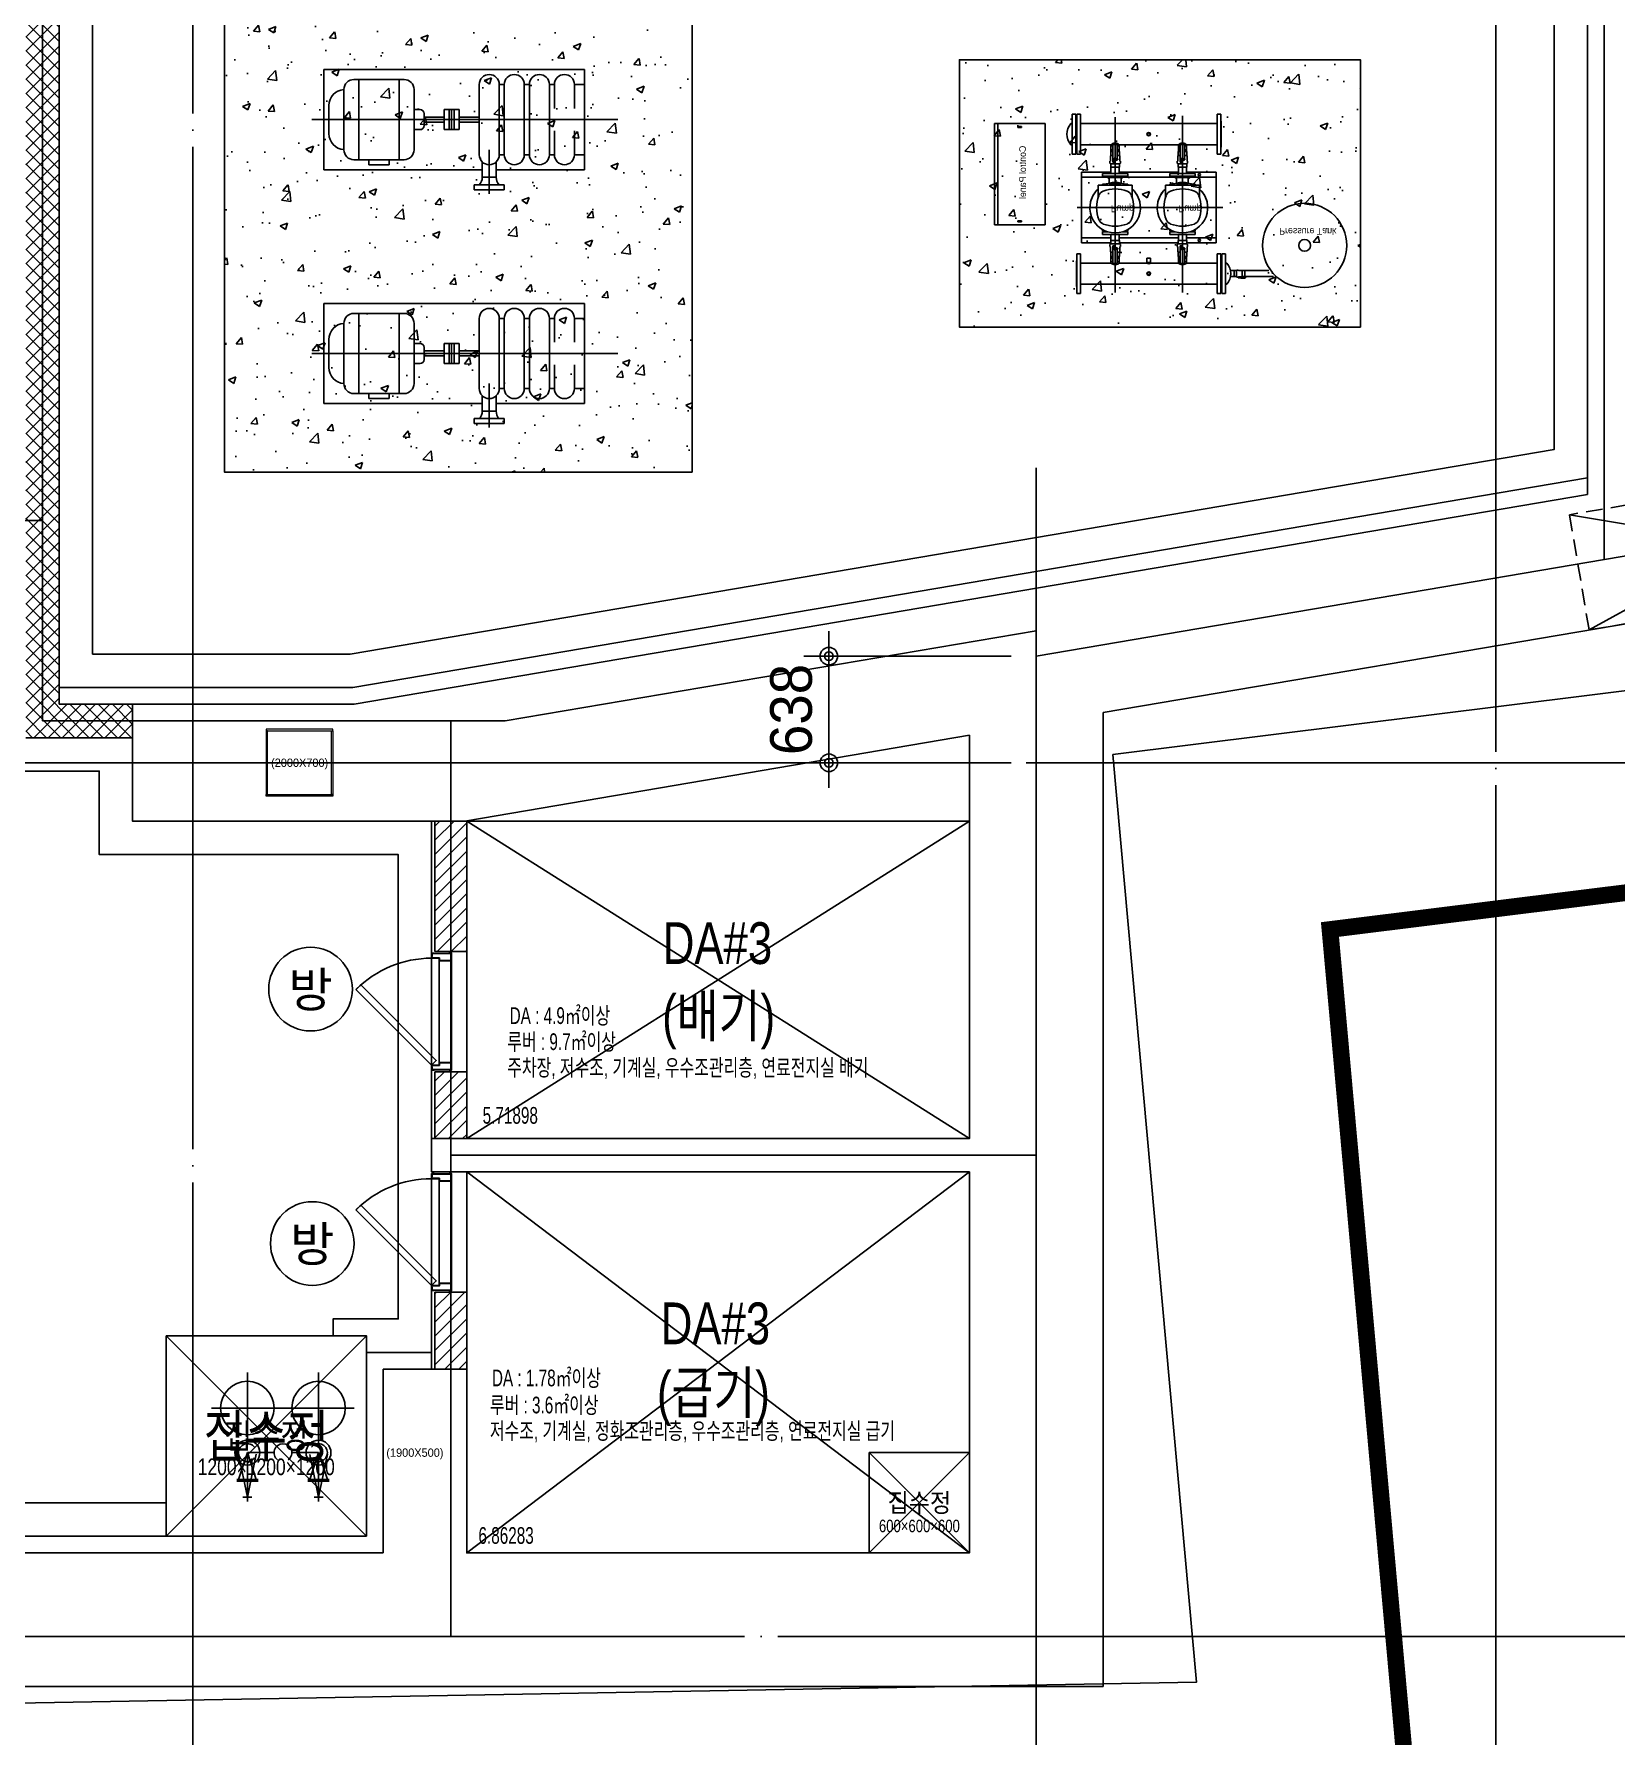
# Model space of a CAD drawing. Header units: millimetres. Extents: x 0 to 1390178, y 0 to 110113.
# Drawn here: x 28474 to 37944, y 11041 to 21230 of the extents above; entities that cross this region are included whole.
import ezdxf
from ezdxf.enums import TextEntityAlignment as Align
from ezdxf.xclip import XClip

# ---------------------------------------------------------------- set-up
doc = ezdxf.new("R2010")
doc.units = ezdxf.units.MM
doc.header["$LTSCALE"] = 100
doc.header["$XCLIPFRAME"] = 0
for name, pattern in [('X - 평면도$0$CEN', [62, 60, -1, 0, -1]), ('X - 평면도$0$HID', [1.5, 1, -0.5]), ('X - 평면도$0$PHANTOM2', [50, 40, -2, 2, -2, 2, -2])]:
    doc.linetypes.add(name, pattern=pattern)
doc.layers.get('DEFPOINTS').update_dxf_attribs({"color": 145})
for name, color, linetype in [('AA-XXXX-TEXT', 3, 'Continuous'), ('DIM', 7, 'Continuous'), ('TEXT1', 7, 'Continuous'), ('X - 평면도$0$! □-COL', 2, 'Continuous'), ('X - 평면도$0$0-구역계', 1, 'Continuous'), ('X - 평면도$0$A-FIN', 8, 'Continuous'), ('X - 평면도$0$A-HAT', 253, 'Continuous'), ('X - 평면도$0$AA-EL-PCN8', 8, 'Continuous'), ('X - 평면도$0$AA-WAXM-BLOK', 3, 'Continuous'), ('X - 평면도$0$AA-WAXM-BROK', 3, 'Continuous'), ('X - 평면도$0$AA-WAXM-CONC', 2, 'Continuous'), ('X - 평면도$0$AA-XXXX-CNTL', 1, 'X - 평면도$0$CEN'), ('X - 평면도$0$AA-XXXX-PATT', 8, 'Continuous'), ('X - 평면도$0$CEN', 1, 'X - 평면도$0$CEN'), ('X - 평면도$0$M-PAD', 8, 'Continuous'), ('X - 평면도$0$벽배수판', 6, 'Continuous'), ('X - 평면도$0$집수정', 6, 'Continuous'), ('X - 평면도$0$트랜치', 8, 'Continuous')]:
    doc.layers.add(name, color=color, linetype=linetype)
doc.layers.add('X - 평면도$0$A-door', color=4, linetype='Continuous', lineweight=25)
doc.layers.add('X - 평면도$0$DEFPOINT', color=163, linetype='Continuous', plot=False)
doc.layers.add('X - 평면도$0$설비장비', color=6, linetype='Continuous', plot=False)
doc.styles.add('HAUD01', font='Dotum.ttf')
doc.styles.add('X - 평면도$0$du', font='Dotum.ttf')
doc.styles.add('X - 평면도$0$HAUD01', font='Dotum.ttf')
doc.styles.add('X - 평면도$0$HY견고딕', font='')
doc.styles.add('X - 평면도$0$STANDARD', font='Dotum.ttf')
doc.styles.get('X - 평면도$0$HY견고딕').set_extended_font_data('HYgtrE')
doc.dimstyles.new('HAUD-80', dxfattribs={"dimscale": 100, "dimtxt": 2.5, "dimasz": 0.5, "dimexe": 0, "dimexo": 1.5, "dimgap": 1, "dimtad": 1, "dimdec": 0, "dimdsep": 46, "dimlunit": 6, "dimtxsty": 'HAUD01', "dimblk": 'Z_DOT', "dimcen": 2.5, "dimdle": 1.5, "dimclrd": 7, "dimclre": 7, "dimclrt": 4, "dimadec": 0, "dimazin": 0, "dimtfac": 1, "dimtdec": 0, "dimtix": 1, "dimtmove": 2, "dimatfit": 3, "dimfxl": 1, "dimtvp": 1, "dimtolj": 1, "dimtzin": 0, "dimarcsym": 0})

# ---------------------------------------------------------------- blocks, each defined once
blk = doc.blocks.new('X - 평면도$0$A$C2B30775D')
at = {"layer": 'X - 평면도$0$A-HAT'}
h = blk.add_hatch(dxfattribs=at)
h.set_pattern_fill('AR-CONC', color=253, scale=2.5)
h.set_pattern_definition([(50, (81513.93, -28393.1), (455.4617, -39.8477), [47.625, -523.875]), (355, (81513.93, -28393.1), (-88.1086, 477.642), [38.1, -419.1015]), (100.45144, (81551.9, -28396.43), (367.353, 437.7944), [40.475, -445.2256]), (46.1842, (81513.9, -28266.1), (677.6976, -105.106), [71.4375, -785.8125]), (96.6356, (81570.4, -28274.9), (593.5103, 618.5653), [60.7126, -667.839]), (351.1842, (81513.9, -28266.1), (593.5103, 618.565), [57.15, -628.6493]), (21, (81577.43, -28297.86), (379.036, -255.663), [47.625, -523.875]), (326, (81577.43, -28297.86), (154.505, 460.47), [38.1, -419.1]), (71.45144, (81609, -28319.16), (533.541, 204.807), [40.475, -445.2248]), (37.5, (81513.93, -28393.11), (7.7215, 211.3876), [0, -414.02, 0, -425.45, 0, -420.6875]), (7.5, (81513.93, -28393.1), (167.04916, 250.45144), [0, -242.57, 0, -404.495, 0, -160.3375]), (327.5, (81372.32, -28393.11), (338.9765, -14.32186), [0, -158.75, 0, -495.3, 0, -657.225]), (317.5, (81308.82, -28393.1), (370.323, 63.5662), [0, -206.375, 0, -328.93, 0, -466.725])])
h.paths.add_polyline_path([(17740, 4970), (20540, 4970), (20540, 9990), (17740, 9990)])
h = blk.add_hatch(dxfattribs=at)
h.set_pattern_fill('AR-CONC', color=253, scale=2.5)
h.set_pattern_definition([(50, (81113.9, -29535.42), (455.4617, -39.8477), [47.625, -523.875]), (355, (81113.9, -29535.42), (-88.1086, 477.642), [38.1, -419.1015]), (100.45144, (81151.85, -29538.75), (367.353, 437.7944), [40.475, -445.2256]), (46.1842, (81113.9, -29408.4), (677.6976, -105.106), [71.4375, -785.8125]), (96.6356, (81170.4, -29417.2), (593.5103, 618.565), [60.7126, -667.839]), (351.1842, (81113.9, -29408.4), (593.51, 618.565), [57.15, -628.649]), (21, (81177.4, -29440.17), (379.036, -255.663), [47.625, -523.875]), (326, (81177.4, -29440.17), (154.505, 460.47), [38.1, -419.1]), (71.45144, (81209, -29461.5), (533.541, 204.807), [40.475, -445.2248]), (37.5, (81113.9, -29535.42), (7.7215, 211.3876), [0, -414.02, 0, -425.45, 0, -420.6875]), (7.5, (81113.9, -29535.42), (167.04916, 250.45144), [0, -242.57, 0, -404.495, 0, -160.3375]), (327.5, (80972.29, -29535.42), (338.9765, -14.32186), [0, -158.75, 0, -495.3, 0, -657.225]), (317.5, (80908.8, -29535.42), (370.323, 63.5662), [0, -206.375, 0, -328.93, 0, -466.725])])
h.paths.add_polyline_path([(22140, 5838), (24540, 5838), (24540, 7438), (22140, 7438)])
at = {"layer": 'X - 평면도$0$A-HAT', "color": 253}
for points in [[(20540, 4970), (20540, 9990), (17740, 9990), (17740, 4970)], [(24540, 7438), (22140, 7438), (22140, 5838), (24540, 5838)]]:
    blk.add_lwpolyline(points, close=True, dxfattribs=at)
blk = doc.blocks.new('X - 평면도$0$A$C131C07CB')
at = {"layer": 'X - 평면도$0$0-구역계', "color": 1, "linetype": 'X - 평면도$0$PHANTOM2', "const_width": 100, "flags": 128}
blk.add_lwpolyline([(50108, 50546), (32940, 50631), (27658, 50496), (20509, 50187), (2300, 48329), (1988, 39918), (1940, 31390), (1399, 24265), (272, 6596), (50, 108), (11256, 50), (11486, 6795), (29909, 7122), (29397, 12805), (50106, 15382)], close=True, dxfattribs=at)
at = {"layer": 'X - 평면도$0$DEFPOINT'}
for points in [[(50108, 50546), (32940, 50631), (27658, 50496), (20509, 50187), (2300, 48329), (1988, 39918), (1940, 31390), (1399, 24265), (272, 6596), (50, 108), (11256, 50), (11486, 6795), (29909, 7122), (29397, 12805), (50106, 15382)], [(48908, 49352), (32952, 49431), (27700, 49296), (20596, 48990), (3461, 47241), (3188, 39892), (3140, 31341), (2596, 24182), (1470, 6537), (1291, 1301), (10096, 1256), (10325, 7974), (28598, 8299), (28098, 13852), (48906, 16442)]]:
    blk.add_lwpolyline(points, close=True, dxfattribs=at)
blk = doc.blocks.new('X - 평면도$0$A$Cb05b2743')
at = {"layer": 'X - 평면도$0$집수정', "color": 1}
for p, q in [((0, 1200), (-1200, 0)), ((-1200, 1200), (0, 0))]:
    blk.add_line(p, q, dxfattribs=at)
at = {"layer": 'X - 평면도$0$집수정'}
blk.add_lwpolyline([(-1200, 1200), (0, 1200), (0, 0), (-1200, 0)], close=True, dxfattribs=at)
at = {"layer": 'X - 평면도$0$DEFPOINT', "style": 'X - 평면도$0$du'}
for s, height, width, p in [('집수정', 150, 0.9, (-600, 600)), ('1200×1200×1200', 100, 0.8, (-600, 415))]:
    blk.add_text(s, height=height, dxfattribs=dict(at, width=width)).set_placement(p, align=Align.MIDDLE_CENTER)
blk = doc.blocks.new('X - 평면도$0$A$C598E7E63')
at = {"layer": 'X - 평면도$0$M-PAD'}
for points in [[(21990, 14120), (21990, 19140), (19190, 19140), (19190, 14120)], [(25990, 14988), (25990, 16588), (23590, 16588), (23590, 14988)]]:
    blk.add_lwpolyline(points, close=True, dxfattribs=at)
at = {"layer": 'X - 평면도$0$설비장비'}
for p, q in [((19785, 16530), (21345, 16530)), ((19785, 16530), (19785, 15930)), ((21345, 16530), (21345, 15930)), ((19905, 16410), (19905, 16050)), ((20265, 16470), (19965, 16470)), ((19995, 16470), (19995, 15990)), ((20235, 16470), (20235, 15990)), ((20325, 16050), (20325, 16410)), ((20715, 16440), (20715, 16020)), ((20835, 16020), (20835, 16440)), ((20835, 16440), (20865, 16440)), ((20865, 16440), (20865, 16020)), ((20985, 16020), (20985, 16440)), ((20985, 16440), (21015, 16440)), ((21015, 16440), (21015, 16020)), ((21135, 16020), (21135, 16440)), ((21135, 16440), (21165, 16440)), ((21165, 16440), (21165, 16297)), ((21285, 16297), (21285, 16440)), ((21285, 16440), (21345, 16440)), ((19815, 16314), (19815, 16146)), ((21545, 16230), (19712, 16230)), ((20325, 16290), (20361, 16290)), ((20385, 16266), (20385, 16194)), ((20385, 16245), (20505, 16245)), ((20505, 16215), (20385, 16215)), ((20505, 16170), (20505, 16290)), ((20505, 16290), (20595, 16290)), ((20535, 16290), (20535, 16170)), ((20550, 16290), (20550, 16170)), ((20565, 16290), (20565, 16170)), ((20595, 16290), (20595, 16170)), ((20595, 16245), (20715, 16245)), ((20715, 16215), (20595, 16215)), ((20715, 16245), (20715, 16215)), ((24102, 16206), (23799, 16206)), ((23799, 16206), (23799, 15904)), ((23820, 16206), (23820, 15904)), ((24102, 15601), (24102, 16206)), ((24265, 16206), (24257, 16206)), ((24265, 16024), (24265, 16262)), ((24265, 16262), (24287, 16262)), ((24287, 16262), (24287, 16024)), ((24290, 16220), (24287, 16220)), ((24287, 16220), (24287, 16066)), ((24290, 16220), (24290, 16066)), ((24290, 16220), (24290, 16066)), ((24290, 16220), (24293, 16220)), ((24290, 16206), (24290, 16080)), ((24290, 16206), (24290, 16080)), ((24293, 16262), (24293, 16024)), ((24315, 16262), (24293, 16262)), ((24293, 16220), (24293, 16066)), ((24315, 16024), (24315, 16262)), ((25132, 16206), (24315, 16206)), ((24522, 16244), (24522, 15196)), ((24925, 16253), (24925, 15196)), ((25132, 16024), (25132, 16262)), ((25132, 16262), (25154, 16262)), ((25132, 16080), (25132, 16206)), ((25154, 16262), (25154, 16024)), ((25157, 16220), (25154, 16220)), ((25154, 16220), (25154, 16066)), ((25157, 16220), (25157, 16066)), ((25157, 16206), (25157, 16080)), ((20325, 16170), (20361, 16170)), ((20595, 16170), (20505, 16170)), ((21165, 16020), (21165, 16163)), ((21285, 16163), (21285, 16020)), ((23940, 16189), (23961, 16189)), ((23940, 16183), (23940, 16189)), ((23961, 16183), (23940, 16183)), ((23961, 16189), (23961, 16183)), ((20775, 16050), (20775, 15786)), ((20835, 16020), (20865, 16020)), ((20985, 16020), (21015, 16020)), ((21135, 16020), (21165, 16020)), ((21285, 16020), (21345, 16020)), ((24265, 16080), (24257, 16080)), ((24287, 16024), (24265, 16024)), ((24287, 16066), (24290, 16066)), ((24293, 16066), (24290, 16066)), ((24293, 16024), (24315, 16024)), ((24497, 16080), (24315, 16080)), ((24496, 16015), (24494, 16013)), ((24494, 15982), (24494, 16013)), ((24509, 16039), (24496, 16039)), ((24509, 16039), (24496, 16039)), ((24496, 16015), (24496, 16039)), ((24509, 16015), (24496, 16015)), ((24497, 16039), (24497, 16080)), ((24509, 16073), (24497, 16073)), ((24509, 16050), (24497, 16050)), ((24509, 16039), (24497, 16039)), ((24500, 16039), (24500, 16050)), ((24509, 15992), (24509, 16077)), ((24512, 15992), (24517, 16000)), ((24529, 16082), (24514, 16082)), ((24517, 16000), (24527, 16000)), ((24527, 16000), (24531, 15992)), ((24534, 15996), (24534, 16077)), ((24546, 16073), (24534, 16073)), ((24546, 16050), (24534, 16050)), ((24546, 16039), (24534, 16039)), ((24548, 16039), (24534, 16039)), ((24548, 16039), (24534, 16039)), ((24548, 16015), (24534, 16015)), ((24543, 16050), (24543, 16039)), ((24546, 16080), (24546, 16039)), ((24546, 16080), (24901, 16080)), ((24548, 16015), (24548, 16039)), ((24548, 16015), (24550, 16013)), ((24550, 15982), (24550, 16013)), ((24899, 16015), (24897, 16013)), ((24897, 15982), (24897, 16013)), ((24912, 16039), (24899, 16039)), ((24912, 16039), (24899, 16039)), ((24899, 16015), (24899, 16039)), ((24912, 16015), (24899, 16015)), ((24901, 16039), (24901, 16080)), ((24912, 16073), (24901, 16073)), ((24912, 16050), (24901, 16050)), ((24912, 16039), (24901, 16039)), ((24904, 16039), (24904, 16050)), ((24912, 15992), (24912, 16077)), ((24915, 15992), (24920, 16000)), ((24933, 16082), (24917, 16082)), ((24920, 16000), (24930, 16000)), ((24930, 16000), (24935, 15992)), ((24938, 15996), (24938, 16077)), ((24950, 16073), (24938, 16073)), ((24950, 16050), (24938, 16050)), ((24950, 16039), (24938, 16039)), ((24951, 16039), (24938, 16039)), ((24951, 16039), (24938, 16039)), ((24951, 16015), (24938, 16015)), ((24946, 16050), (24946, 16039)), ((25132, 16080), (24949, 16080)), ((24950, 16080), (24950, 16039)), ((24951, 16015), (24951, 16039)), ((24951, 16015), (24953, 16013)), ((24953, 15982), (24953, 16013)), ((25154, 16024), (25132, 16024)), ((25154, 16066), (25157, 16066)), ((19785, 15930), (20733, 15930)), ((19965, 15990), (20265, 15990)), ((20055, 15990), (20055, 15960)), ((20055, 15960), (20175, 15960)), ((20175, 15960), (20175, 15990)), ((20733, 15885), (20733, 15977)), ((20816, 15885), (20816, 15977)), ((20816, 15930), (21345, 15930)), ((23799, 15904), (23799, 15601)), ((23820, 15904), (23820, 15601)), ((24497, 15915), (24320, 15915)), ((24497, 15915), (24320, 15915)), ((24320, 15915), (24320, 15492)), ((24446, 15908), (24597, 15908)), ((24446, 15892), (24446, 15908)), ((24494, 15982), (24491, 15981)), ((24491, 15969), (24491, 15981)), ((24491, 15969), (24496, 15965)), ((24496, 15965), (24548, 15965)), ((24496, 15945), (24496, 15965)), ((24496, 15945), (24548, 15945)), ((24496, 15945), (24548, 15945)), ((24546, 15945), (24497, 15945)), ((24497, 15945), (24497, 15908)), ((24509, 15992), (24509, 15976)), ((24509, 15976), (24516, 15976)), ((24517, 15984), (24512, 15992)), ((24516, 15976), (24516, 15985)), ((24527, 15984), (24517, 15984)), ((24531, 15992), (24527, 15984)), ((24537, 15996), (24531, 15996)), ((24531, 15996), (24531, 15990)), ((24531, 15990), (24537, 15990)), ((24537, 15990), (24537, 15996)), ((24546, 15908), (24546, 15945)), ((24546, 15915), (24901, 15915)), ((24553, 15969), (24548, 15965)), ((24548, 15945), (24548, 15965)), ((24550, 15982), (24553, 15981)), ((24553, 15969), (24553, 15981)), ((24597, 15908), (24597, 15892)), ((24849, 15892), (24849, 15908)), ((24849, 15908), (25001, 15908)), ((24897, 15982), (24894, 15981)), ((24894, 15969), (24894, 15981)), ((24894, 15969), (24899, 15965)), ((24899, 15965), (24951, 15965)), ((24899, 15945), (24899, 15965)), ((24899, 15945), (24951, 15945)), ((24899, 15945), (24951, 15945)), ((24950, 15945), (24901, 15945)), ((24901, 15945), (24901, 15908)), ((24912, 15992), (24912, 15976)), ((24912, 15976), (24919, 15976)), ((24920, 15984), (24915, 15992)), ((24919, 15976), (24919, 15985)), ((24930, 15984), (24920, 15984)), ((24935, 15992), (24930, 15984)), ((24940, 15996), (24935, 15996)), ((24935, 15996), (24935, 15990)), ((24935, 15990), (24940, 15990)), ((24940, 15990), (24940, 15996)), ((24950, 15908), (24950, 15945)), ((25127, 15915), (24950, 15915)), ((24956, 15969), (24951, 15965)), ((24951, 15945), (24951, 15965)), ((24953, 15982), (24956, 15981)), ((24956, 15969), (24956, 15981)), ((25001, 15908), (25001, 15892)), ((25127, 15703), (25127, 15915)), ((20685, 15840), (20865, 15840)), ((20685, 15810), (20685, 15840)), ((20865, 15810), (20685, 15810)), ((20733, 15885), (20816, 15885)), ((20865, 15840), (20865, 15810)), ((25127, 15885), (24320, 15885)), ((24420, 15838), (24420, 15766)), ((24624, 15838), (24420, 15838)), ((24597, 15892), (24446, 15892)), ((24468, 15844), (24446, 15844)), ((24446, 15844), (24446, 15838)), ((24522, 15883), (24480, 15883)), ((24480, 15879), (24487, 15879)), ((24487, 15879), (24487, 15847)), ((24487, 15847), (24522, 15847)), ((24555, 15892), (24489, 15892)), ((24489, 15892), (24489, 15889)), ((24489, 15889), (24555, 15889)), ((24497, 15889), (24546, 15889)), ((24522, 15883), (24563, 15883)), ((24557, 15847), (24522, 15847)), ((24555, 15889), (24555, 15892)), ((24563, 15879), (24557, 15879)), ((24557, 15879), (24557, 15847)), ((24597, 15844), (24576, 15844)), ((24597, 15844), (24597, 15838)), ((24624, 15766), (24624, 15838)), ((24823, 15838), (24823, 15766)), ((25027, 15838), (24823, 15838)), ((25001, 15892), (24849, 15892)), ((24871, 15844), (24849, 15844)), ((24849, 15844), (24849, 15838)), ((24925, 15883), (24884, 15883)), ((24884, 15879), (24890, 15879)), ((24890, 15879), (24890, 15847)), ((24890, 15847), (24925, 15847)), ((24958, 15892), (24892, 15892)), ((24892, 15892), (24892, 15889)), ((24892, 15889), (24958, 15889)), ((24925, 15883), (24966, 15883)), ((24960, 15847), (24925, 15847)), ((24958, 15889), (24958, 15892)), ((24966, 15879), (24960, 15879)), ((24960, 15879), (24960, 15847)), ((25001, 15844), (24979, 15844)), ((25001, 15844), (25001, 15838)), ((25027, 15766), (25027, 15838)), ((24295, 15703), (25167, 15703)), ((24420, 15766), (24421, 15766)), ((24623, 15766), (24624, 15766)), ((24823, 15766), (24824, 15766)), ((25026, 15766), (25027, 15766)), ((25127, 15492), (25127, 15703)), ((23799, 15601), (24102, 15601)), ((23961, 15624), (23940, 15624)), ((23940, 15624), (23940, 15619)), ((23940, 15619), (23961, 15619)), ((23961, 15619), (23961, 15624)), ((24320, 15522), (24497, 15522)), ((24320, 15492), (24496, 15492)), ((24320, 15492), (24421, 15492)), ((24446, 15572), (24446, 15562)), ((24468, 15562), (24446, 15562)), ((24446, 15559), (24446, 15543)), ((24476, 15559), (24446, 15559)), ((24446, 15543), (24597, 15543)), ((24496, 15506), (24548, 15506)), ((24496, 15506), (24548, 15506)), ((24496, 15506), (24496, 15486)), ((24497, 15506), (24497, 15543)), ((24546, 15506), (24497, 15506)), ((24546, 15543), (24546, 15506)), ((24546, 15522), (24901, 15522)), ((24548, 15506), (24548, 15486)), ((24548, 15492), (24899, 15492)), ((24597, 15559), (24567, 15559)), ((24597, 15562), (24576, 15562)), ((24597, 15572), (24597, 15562)), ((24597, 15543), (24597, 15559)), ((24849, 15572), (24849, 15562)), ((24871, 15562), (24849, 15562)), ((24879, 15559), (24849, 15559)), ((24849, 15559), (24849, 15543)), ((24849, 15543), (25001, 15543)), ((24899, 15506), (24951, 15506)), ((24899, 15506), (24951, 15506)), ((24899, 15506), (24899, 15486)), ((24901, 15506), (24901, 15543)), ((24950, 15506), (24901, 15506)), ((24950, 15543), (24950, 15506)), ((24950, 15522), (25127, 15522)), ((24951, 15506), (24951, 15486)), ((24951, 15492), (25127, 15492)), ((25001, 15559), (24971, 15559)), ((25001, 15562), (24979, 15562)), ((25001, 15572), (25001, 15562)), ((25001, 15543), (25001, 15559)), ((24293, 15189), (24293, 15427)), ((24293, 15427), (24315, 15427)), ((24315, 15427), (24315, 15189)), ((24491, 15482), (24496, 15486)), ((24491, 15482), (24491, 15470)), ((24494, 15469), (24491, 15470)), ((24494, 15469), (24494, 15438)), ((24496, 15436), (24494, 15438)), ((24496, 15486), (24548, 15486)), ((24509, 15436), (24496, 15436)), ((24496, 15436), (24496, 15411)), ((24509, 15411), (24496, 15411)), ((24509, 15411), (24496, 15411)), ((24509, 15411), (24497, 15411)), ((24497, 15411), (24497, 15371)), ((24509, 15401), (24497, 15401)), ((24500, 15411), (24500, 15401)), ((24509, 15459), (24509, 15475)), ((24509, 15475), (24516, 15475)), ((24509, 15459), (24509, 15374)), ((24517, 15467), (24512, 15459)), ((24512, 15459), (24517, 15451)), ((24516, 15475), (24516, 15466)), ((24527, 15467), (24517, 15467)), ((24517, 15451), (24527, 15451)), ((24531, 15459), (24527, 15467)), ((24527, 15451), (24531, 15459)), ((24531, 15455), (24531, 15461)), ((24531, 15461), (24537, 15461)), ((24537, 15455), (24531, 15455)), ((24534, 15455), (24534, 15374)), ((24548, 15436), (24534, 15436)), ((24548, 15411), (24534, 15411)), ((24548, 15411), (24534, 15411)), ((24546, 15411), (24534, 15411)), ((24546, 15401), (24534, 15401)), ((24537, 15461), (24537, 15455)), ((24543, 15401), (24543, 15411)), ((24546, 15371), (24546, 15411)), ((24553, 15482), (24548, 15486)), ((24548, 15436), (24550, 15438)), ((24548, 15436), (24548, 15411)), ((24550, 15469), (24553, 15470)), ((24550, 15469), (24550, 15438)), ((24553, 15482), (24553, 15470)), ((24712, 15371), (24712, 15401)), ((24734, 15401), (24712, 15401)), ((24734, 15371), (24734, 15401)), ((24894, 15482), (24899, 15486)), ((24894, 15482), (24894, 15470)), ((24897, 15469), (24894, 15470)), ((24897, 15469), (24897, 15438)), ((24899, 15436), (24897, 15438)), ((24899, 15486), (24951, 15486)), ((24912, 15436), (24899, 15436)), ((24899, 15436), (24899, 15411)), ((24912, 15411), (24899, 15411)), ((24912, 15411), (24899, 15411)), ((24912, 15411), (24901, 15411)), ((24901, 15411), (24901, 15371)), ((24912, 15401), (24901, 15401)), ((24904, 15411), (24904, 15401)), ((24912, 15459), (24912, 15475)), ((24912, 15475), (24919, 15475)), ((24912, 15459), (24912, 15374)), ((24920, 15467), (24915, 15459)), ((24915, 15459), (24920, 15451)), ((24919, 15475), (24919, 15466)), ((24930, 15467), (24920, 15467)), ((24920, 15451), (24930, 15451)), ((24935, 15459), (24930, 15467)), ((24930, 15451), (24935, 15459)), ((24935, 15455), (24935, 15461)), ((24935, 15461), (24940, 15461)), ((24940, 15455), (24935, 15455)), ((24938, 15455), (24938, 15374)), ((24951, 15436), (24938, 15436)), ((24950, 15411), (24938, 15411)), ((24951, 15411), (24938, 15411)), ((24951, 15411), (24938, 15411)), ((24950, 15401), (24938, 15401)), ((24940, 15461), (24940, 15455)), ((24946, 15401), (24946, 15411)), ((24950, 15371), (24950, 15411)), ((24956, 15482), (24951, 15486)), ((24951, 15436), (24953, 15438)), ((24951, 15436), (24951, 15411)), ((24953, 15469), (24956, 15470)), ((24953, 15469), (24953, 15438)), ((24956, 15482), (24956, 15470)), ((25154, 15427), (25132, 15427)), ((25132, 15427), (25132, 15189)), ((25154, 15189), (25154, 15427)), ((25160, 15189), (25160, 15427)), ((25160, 15427), (25182, 15427)), ((25182, 15427), (25182, 15189)), ((24290, 15231), (24290, 15385)), ((24293, 15385), (24290, 15385)), ((24290, 15245), (24290, 15371)), ((24293, 15231), (24293, 15385)), ((24497, 15371), (24315, 15371)), ((24315, 15371), (24315, 15245)), ((24509, 15378), (24497, 15378)), ((24529, 15369), (24514, 15369)), ((24546, 15378), (24534, 15378)), ((24546, 15371), (24901, 15371)), ((24712, 15374), (24734, 15374)), ((24912, 15378), (24901, 15378)), ((24933, 15369), (24917, 15369)), ((24950, 15378), (24938, 15378)), ((25132, 15371), (24949, 15371)), ((25154, 15231), (25154, 15385)), ((25154, 15385), (25157, 15385)), ((25157, 15231), (25157, 15385)), ((25160, 15385), (25157, 15385)), ((25157, 15231), (25157, 15385)), ((25157, 15245), (25157, 15371)), ((25157, 15245), (25157, 15371)), ((25160, 15231), (25160, 15385)), ((25182, 15371), (25190, 15371)), ((25234, 15326), (25211, 15326)), ((25234, 15291), (25211, 15291)), ((25234, 15290), (25234, 15326)), ((25234, 15290), (25234, 15326)), ((25234, 15326), (25248, 15326)), ((25234, 15291), (25234, 15325)), ((25234, 15325), (25234, 15291)), ((25234, 15290), (25248, 15290)), ((25250, 15329), (25248, 15326)), ((25248, 15290), (25248, 15326)), ((25250, 15286), (25248, 15290)), ((25250, 15329), (25259, 15329)), ((25250, 15286), (25259, 15286)), ((25260, 15327), (25259, 15329)), ((25260, 15288), (25259, 15286)), ((25259, 15283), (25259, 15287)), ((25259, 15287), (25265, 15287)), ((25265, 15283), (25259, 15283)), ((25260, 15327), (25281, 15327)), ((25260, 15288), (25281, 15288)), ((25262, 15288), (25262, 15283)), ((25264, 15282), (25264, 15283)), ((25272, 15287), (25265, 15287)), ((25265, 15283), (25272, 15283)), ((25265, 15283), (25265, 15282)), ((25267, 15282), (25267, 15283)), ((25269, 15288), (25269, 15283)), ((25275, 15284), (25272, 15287)), ((25275, 15280), (25272, 15283)), ((25300, 15284), (25275, 15284)), ((25283, 15326), (25281, 15327)), ((25283, 15290), (25281, 15288)), ((25283, 15326), (25283, 15316)), ((25283, 15326), (25299, 15326)), ((25283, 15316), (25283, 15290)), ((25283, 15290), (25299, 15290)), ((25299, 15290), (25299, 15326)), ((25299, 15326), (25442, 15326)), ((25299, 15290), (25469, 15290)), ((25300, 15280), (25300, 15284)), ((24290, 15231), (24293, 15231)), ((24315, 15189), (24293, 15189)), ((24546, 15245), (24315, 15245)), ((24546, 15245), (24522, 15245)), ((24949, 15245), (24522, 15245)), ((24925, 15245), (25132, 15245)), ((25132, 15189), (25154, 15189)), ((25157, 15231), (25154, 15231)), ((25157, 15231), (25160, 15231)), ((25182, 15189), (25160, 15189)), ((25182, 15245), (25190, 15245)), ((25265, 15282), (25264, 15282)), ((25265, 15282), (25267, 15282)), ((25300, 15280), (25275, 15280)), ((19785, 15130), (19785, 14530)), ((19785, 15130), (21345, 15130)), ((21345, 15130), (21345, 14530)), ((19905, 15010), (19905, 14650)), ((20265, 15070), (19965, 15070)), ((19995, 15070), (19995, 14590)), ((20235, 15070), (20235, 14590)), ((20325, 14650), (20325, 15010)), ((20715, 15040), (20715, 14620)), ((20835, 14620), (20835, 15040)), ((20835, 15040), (20865, 15040)), ((20865, 15040), (20865, 14620)), ((20985, 15040), (21015, 15040)), ((20985, 14620), (20985, 15040)), ((21015, 15040), (21015, 14620)), ((21135, 15040), (21165, 15040)), ((21135, 14620), (21135, 15040)), ((21165, 15040), (21165, 14897)), ((21285, 14897), (21285, 15040)), ((21285, 15040), (21345, 15040)), ((19815, 14914), (19815, 14746)), ((20325, 14890), (20361, 14890)), ((20505, 14770), (20505, 14890)), ((20505, 14890), (20595, 14890)), ((20535, 14890), (20535, 14770)), ((20550, 14890), (20550, 14770)), ((20565, 14890), (20565, 14770)), ((20595, 14890), (20595, 14770)), ((21545, 14830), (19712, 14830)), ((20385, 14866), (20385, 14794)), ((20385, 14845), (20505, 14845)), ((20505, 14815), (20385, 14815)), ((20595, 14845), (20715, 14845)), ((20715, 14815), (20595, 14815)), ((20715, 14845), (20715, 14815)), ((20325, 14770), (20361, 14770)), ((20595, 14770), (20505, 14770)), ((21165, 14620), (21165, 14763)), ((21285, 14763), (21285, 14620)), ((19965, 14590), (20265, 14590)), ((20055, 14590), (20055, 14560)), ((20175, 14560), (20175, 14590)), ((20733, 14485), (20733, 14577)), ((20775, 14650), (20775, 14386)), ((20816, 14485), (20816, 14577)), ((20835, 14620), (20865, 14620)), ((20985, 14620), (21015, 14620)), ((21135, 14620), (21165, 14620)), ((21285, 14620), (21345, 14620)), ((19785, 14530), (20733, 14530)), ((20055, 14560), (20175, 14560)), ((20733, 14485), (20816, 14485)), ((20816, 14530), (21345, 14530)), ((20685, 14410), (20685, 14440)), ((20685, 14440), (20865, 14440)), ((20865, 14410), (20685, 14410)), ((20865, 14440), (20865, 14410)), ((19327, 8730), (19327, 8303)), ((19753, 8730), (19753, 8303)), ((19967, 8517), (19113, 8517)), ((19327, 8250), (19273, 8090)), ((19274, 8239), (19327, 7983)), ((19487, 8250), (19327, 8250)), ((19327, 8250), (19380, 8090)), ((19327, 8250), (19327, 7957)), ((19379, 8241), (19327, 7983)), ((19753, 8250), (19593, 8250)), ((19753, 8250), (19700, 8090)), ((19701, 8239), (19753, 7983)), ((19753, 8250), (19753, 7957)), ((19753, 8250), (19807, 8090)), ((19806, 8241), (19753, 7983)), ((19391, 8090), (19263, 8090)), ((19391, 8079), (19263, 8079)), ((19817, 8090), (19689, 8090)), ((19817, 8079), (19689, 8079)), ((19353, 7983), (19300, 7983)), ((19780, 7983), (19727, 7983))]:
    blk.add_line(p, q, dxfattribs=at)
for centre, radius in [((24723, 16143), 10.9), ((24723, 16143), 7.91), ((25026, 15900), 6.55), ((25656, 15477), 252), ((25026, 15507), 6.55), ((25656, 15477), 35.3), ((24723, 15308), 10.9), ((24723, 15308), 7.91), ((19327, 8517), 160), ((19753, 8517), 160), ((19327, 8250), 74.5), ((19753, 8250), 74.5)]:
    blk.add_circle(centre, radius, dxfattribs=at)
for centre, radius, start, end in [((19911, 16314), 96, 93.5833, 180), ((19965, 16410), 60, 90, 180), ((20265, 16410), 60, 360, 90), ((20775, 16440), 60, 360, 180), ((20925, 16440), 60, 360, 180), ((21075, 16440), 60, 360, 180), ((21225, 16440), 60, 360, 180), ((20361, 16266), 24, 360, 90), ((24326, 16143), 93.5, 137.6666, 222.3334), ((19911, 16146), 96, 180, 266.4167), ((20361, 16194), 24, 270, 360), ((19965, 16050), 60, 180, 270), ((20265, 16050), 60, 270, 360), ((20775, 16020), 60, 180, 360), ((20925, 16020), 60, 180, 360), ((21075, 16020), 60, 180, 360), ((21225, 16020), 60, 180, 360), ((24514, 16077), 5.04, 90, 180), ((24529, 16077), 5.04, 0, 90), ((24917, 16077), 5.04, 90, 180), ((24933, 16077), 5.04, 0, 90), ((20670, 15885), 63.6, 315, 360), ((20880, 15885), 63.6, 180, 225), ((24522, 15703), 151, 132.3249, 180.0016), ((24522, 15703), 151, 132.3249, 47.6751), ((24466, 15759), 45.4, 110.7588, 159.2412), ((24522, 15613), 202, 69.2412, 110.7588), ((24522, 15703), 151, 63.288, 116.712), ((24522, 15703), 151, 63.2951, 116.7049), ((24577, 15759), 45.4, 20.7588, 69.2412), ((24522, 15703), 151, 359.9984, 47.6751), ((24925, 15703), 151, 132.3249, 180.0016), ((24925, 15703), 151, 132.3249, 47.6751), ((24870, 15759), 45.4, 110.7588, 159.2412), ((24925, 15613), 202, 69.2412, 110.7588), ((24925, 15703), 151, 63.288, 116.712), ((24925, 15703), 151, 63.2951, 116.7049), ((24980, 15759), 45.4, 20.7588, 69.2412), ((24925, 15703), 151, 359.9984, 47.6751), ((24613, 15703), 202, 159.2412, 200.7588), ((24431, 15703), 202, 339.2412, 20.7588), ((25016, 15703), 202, 159.2412, 200.7588), ((24834, 15703), 202, 339.2412, 20.7588), ((24466, 15648), 45.4, 200.7588, 249.2412), ((24522, 15794), 202, 249.2412, 290.7588), ((24577, 15648), 45.4, 290.7588, 339.2412), ((24870, 15648), 45.4, 200.7588, 249.2412), ((24925, 15794), 202, 249.2412, 290.7588), ((24980, 15648), 45.4, 290.7588, 339.2412), ((24514, 15374), 5.04, 180, 270), ((24529, 15374), 5.04, 270, 0), ((24723, 15384), 16.9, 229.6849, 310.3151), ((24917, 15374), 5.04, 180, 270), ((24933, 15374), 5.04, 270, 0), ((25121, 15308), 93.5, 317.6666, 42.3334), ((20775, 15040), 60, 360, 180), ((20925, 15040), 60, 360, 180), ((21075, 15040), 60, 360, 180), ((21225, 15040), 60, 360, 180), ((19911, 14914), 96, 93.5833, 180), ((19965, 15010), 60, 90, 180), ((20265, 15010), 60, 360, 90), ((20361, 14866), 24, 360, 90), ((20361, 14794), 24, 270, 360), ((19911, 14746), 96, 180, 266.4167), ((19965, 14650), 60, 180, 270), ((20265, 14650), 60, 270, 360), ((20775, 14620), 60, 180, 360), ((20925, 14620), 60, 180, 360), ((21075, 14620), 60, 180, 360), ((21225, 14620), 60, 180, 360), ((20670, 14485), 63.6, 315, 360), ((20880, 14485), 63.6, 180, 225), ((19327, 8250), 53.3, 36.8699, 323.1301), ((19540, 8250), 53.3, 306.8699, 233.1301), ((19753, 8250), 53.3, 216.8699, 143.1301)]:
    blk.add_arc(centre, radius, start, end, dxfattribs=at)
at = {"layer": 'X - 평면도$0$설비장비', "extrusion": (0, 0, -1)}
for centre, major_axis, ratio, start_param, end_param in [((24522, 16073), (27, 0), 0.615453, 3.5797, 5.845078), ((24925, 16073), (27, 0), 0.615453, 3.5797, 5.845078), ((24480, 15881), (0, 2.02), 0.5, 3.141593, 6.283185), ((24884, 15881), (0, 2.02), 0.5, 3.141593, 6.283185)]:
    blk.add_ellipse(centre, major_axis=major_axis, ratio=ratio, start_param=start_param, end_param=end_param, dxfattribs=at)
at = {"layer": 'X - 평면도$0$설비장비'}
for centre, major_axis, ratio, start_param, end_param in [((24563, 15881), (0, 2.02), 0.5, 3.141593, 6.283185), ((24966, 15881), (0, 2.02), 0.5, 3.141593, 6.283185), ((24522, 15378), (27, 0), 0.615453, 3.5797, 5.845078), ((24925, 15378), (27, 0), 0.615453, 3.5797, 5.845078)]:
    blk.add_ellipse(centre, major_axis=major_axis, ratio=ratio, start_param=start_param, end_param=end_param, dxfattribs=at)
at = {"layer": 'X - 평면도$0$설비장비', "extrusion": (0, 0, -1), "style": 'X - 평면도$0$HY견고딕'}
for s, height, rotation, p in [('Control Panel', 40.32, 270, (-23988, 16074)), ('Pump', 40.3, 180, (-24496, 15716)), ('Pump', 40.3, 180, (-24901, 15716)), ('Pressure Tank', 40.32, 180, (-25504, 15581))]:
    blk.add_text(s, height=height, rotation=rotation, dxfattribs=at).set_placement(p)
blk = doc.blocks.new('X - 평면도$0$B5F_COL')
at = {"layer": 'X - 평면도$0$AA-WAXM-CONC'}
for p, q in [((-69738, 27993), (-69738, 26893)), ((-69738, 27993), (-69238, 27993)), ((-69238, 27993), (-69238, 26893))]:
    blk.add_line(p, q, dxfattribs=at)
blk.add_lwpolyline([(-69911, 31973), (-71238, 31973), (-71238, 31273), (-69238, 31273), (-69238, 31276)], dxfattribs=at)
at = {"layer": 'X - 평면도$0$DEFPOINT'}
for p, q in [((-60664, 33443), (-62519, 32418)), ((-62636, 33108), (-60547, 32753))]:
    blk.add_line(p, q, dxfattribs=at)
at = {"layer": 'X - 평면도$0$DEFPOINT', "linetype": 'X - 평면도$0$HID'}
blk.add_lwpolyline([(-60664, 33443), (-62636, 33108), (-62519, 32418), (-60547, 32753)], close=True, dxfattribs=at)
at = {"layer": 'X - 평면도$0$DEFPOINT', "style": 'X - 평면도$0$STANDARD'}
for s, p in [('(2000X700)', (-70238, 31623)), ('(1900X500)', (-69548, 27493))]:
    blk.add_text(s, height=50, dxfattribs=at).set_placement(p, align=Align.MIDDLE_CENTER)
blk = doc.blocks.new('X - 평면도$0$A$C5db30ff4')
at = {"layer": 'X - 평면도$0$AA-WAXM-CONC'}
for p, q in [((-19167, 7229), (-19167, 26)), ((-22067, -1279), (-4017, 1789)), ((-26550, -1229), (-19167, 26)), ((-22067, -7109), (-22067, -1279)), ((-25877, -1926), (-22867, -1415)), ((-22867, -3829), (-22867, -1415)), ((-26087, -3829), (-22867, -3829)), ((-26087, -4029), (-26087, -3829)), ((-26087, -4029), (-22867, -4029)), ((-22867, -6309), (-22867, -4029)), ((-26377, -6309), (-40917, -6309)), ((-22867, -6309), (-25878, -6309)), ((-40117, -7109), (-22067, -7109))]:
    blk.add_line(p, q, dxfattribs=at)
blk = doc.blocks.new('X - 평면도$0$ㅁ-400X400X9X9')
at = {"layer": 'X - 평면도$0$! □-COL', "lineweight": 9, "flags": 128}
for points in [[(143814, 359875), (144214, 359875), (144214, 359884), (143814, 359884)], [(143814, 359493), (143823, 359493), (143823, 359875), (143814, 359875)], [(144214, 359493), (144205, 359493), (144205, 359875), (144214, 359875)], [(143814, 359493), (144214, 359493), (144214, 359484), (143814, 359484)]]:
    blk.add_lwpolyline(points, close=True, dxfattribs=at)
blk = doc.blocks.new('X - 평면도$0$A$C69CA1AF6')
blk.add_blockref('X - 평면도$0$ㅁ-400X400X9X9', (-170892, -361263))
blk = doc.blocks.new('X - 평면도$0$A$C50BB5DE6')
at = {"layer": 'X - 평면도$0$DEFPOINT'}
for p, q in [((3010, 2480), (0, 4380)), ((0, 2480), (3010, 4380)), ((0, 0), (3010, 2280)), ((3010, 0), (0, 2280))]:
    blk.add_line(p, q, dxfattribs=at)
for points in [[(0, 4380), (3010, 4380), (3010, 2480), (0, 2480)], [(0, 2280), (3010, 2280), (3010, 0), (0, 0)]]:
    blk.add_lwpolyline(points, close=True, dxfattribs=at)
at = {"layer": 'X - 평면도$0$DEFPOINT', "style": 'X - 평면도$0$HAUD01', "width": 0.7}
for s, p in [('DA : 4.9㎡이상', (257, 3216)), ('루버 : 9.7㎡이상', (243, 3060)), ('주차장, 저수조, 기계실, 우수조관리층, 연료전지실 배기', (243, 2905)), (' 5.71898', (70, 2619)), ('DA : 1.78㎡이상', (151, 1047)), ('루버 : 3.6㎡이상', (139, 885)), ('저수조, 기계실, 정화조관리층, 우수조관리층, 연료전지실 급기', (139, 730)), (' 6.86283', (45, 104))]:
    blk.add_text(s, height=100, dxfattribs=at).set_placement(p, align=Align.MIDDLE_LEFT)
blk = doc.blocks.new('*U1013')
at = {"layer": 'X - 평면도$0$A-door', "color": 8}
for p, q in [((670, 0), (30, 0)), ((45, -45), (655, -45)), ((655, -120), (45, -120))]:
    blk.add_line(p, q, dxfattribs=at)
at = {"layer": 'X - 평면도$0$A-door'}
for points in [[(483, 453), (30, 0), (58, -28), (511, 424)], [(2, -15), (2, -15), (2, -15), (0, -15), (0, 0), (30, 0), (30, -45), (45, -45), (45, -120), (0, -120), (0, -105), (2, -105), (2, -105), (2, -105), (2, -118), (43, -118), (43, -47), (28, -47), (28, -2), (2, -2)], [(698, -15), (698, -15), (698, -15), (700, -15), (700, 0), (670, 0), (670, -45), (655, -45), (655, -120), (700, -120), (700, -105), (698, -105), (698, -105), (698, -105), (698, -118), (657, -118), (657, -47), (672, -47), (672, -2), (698, -2)]]:
    blk.add_lwpolyline(points, close=True, dxfattribs=at)
at = {"layer": 'X - 평면도$0$A-door', "color": 8}
for points in [[(20, -118), (2, -118), (2, -2), (20, -2), (20, -3), (3, -3), (3, -117), (20, -117)], [(680, -118), (698, -118), (698, -2), (680, -2), (680, -3), (697, -3), (697, -117), (680, -117)]]:
    blk.add_lwpolyline(points, close=True, dxfattribs=at)
blk.add_arc((30, 0), 640, 0, 45, dxfattribs=at)
blk = doc.blocks.new('X - 평면도$0$A$C6F4435ED')
at = {"layer": 'X - 평면도$0$A-door'}
blk.add_blockref('*U1013', (0, 120), dxfattribs=at)
blk = doc.blocks.new('X - 평면도$0$A$C61186763')
at = {"layer": 'X - 평면도$0$집수정', "color": 1}
for p, q in [((750, 750), (150, 150)), ((150, 750), (750, 150))]:
    blk.add_line(p, q, dxfattribs=at)
at = {"layer": 'X - 평면도$0$집수정'}
blk.add_lwpolyline([(150, 750), (750, 750), (750, 150), (150, 150)], close=True, dxfattribs=at)
at = {"layer": 'X - 평면도$0$DEFPOINT', "style": 'X - 평면도$0$du'}
for s, height, width, p in [('집수정', 112.5, 0.9, (450, 450)), ('600×600×600', 75, 0.8, (450, 311))]:
    blk.add_text(s, height=height, dxfattribs=dict(at, width=width)).set_placement(p, align=Align.MIDDLE_CENTER)
blk = doc.blocks.new('X - 평면도', base_point=(-475.4, -286.7))
at = {"layer": 'X - 평면도$0$AA-XXXX-PATT'}
h = blk.add_hatch(dxfattribs=at)
h.set_pattern_fill('_USER', color=256, scale=60, angle=45, double=1, pattern_type=0)
h.set_pattern_definition([(45, (0, 0), (-42.426407, 42.426407), []), (135, (0, 0), (-42.426407, -42.426407), [])])
h.paths.add_polyline_path([(60122, 43123.1), (60122, 42923.1), (63472, 42923.1), (63472, 43123.1)])
h.paths.add_polyline_path([(64002, 42923.1), (64002, 43123.1), (63672, 43123.1), (63672, 42923.1)])
h.paths.add_polyline_path([(69022, 42923.1), (69022, 43123.1), (65822, 43123.1), (65822, 42923.1)])
h.paths.add_polyline_path([(56522, 41873.1), (56522, 41673.1), (57922, 41673.1), (57922, 42923.1), (58302, 42923.1), (58302, 43123.1), (57722, 43123.1), (57722, 41873.1)])
h.paths.add_polyline_path([(55852, 41673.1), (55852, 41873.1), (53832, 41873.1), (53832, 41673.1), (54122, 41673.1), (54122, 31773.1), (54762, 31773.1), (54762, 31973.1), (54322, 31973.1), (54322, 41673.1)])
h = blk.add_hatch(dxfattribs=at)
h.set_pattern_fill('_USER', color=256, scale=60, angle=45, style=0, pattern_type=0)
h.set_pattern_definition([(45, (0, -300), (-42.426407, 42.426407), [])])
h.paths.add_polyline_path([(56762, 28453.1), (56572, 28453.1), (56572, 27993.1), (56762, 27993.1)])
h.paths.add_polyline_path([(56572, 30493.1), (56762, 30493.1), (56762, 31273.1), (56572, 31273.1)])
h.paths.add_polyline_path([(56762, 29773.1), (56572, 29773.1), (56572, 29373.1), (56762, 29373.1)])
at = {"layer": 'X - 평면도$0$A-FIN'}
for p, q in [((56552, 30483.1), (56552, 31273.1)), ((56552, 29783.1), (56552, 29373.1)), ((56552, 27993.1), (56552, 28473.1))]:
    blk.add_line(p, q, dxfattribs=at)
at = {"layer": 'X - 평면도$0$AA-EL-PCN8'}
for p, q in [((56762, 30493.1), (56762, 29773.1)), ((56762, 28453.1), (56762, 29173.1))]:
    blk.add_line(p, q, dxfattribs=at)
at = {"layer": 'X - 평면도$0$AA-WAXM-BLOK'}
for p, q in [((56572, 30493.1), (56572, 31273.1)), ((56762, 30493.1), (56762, 31273.1)), ((56572, 30493.1), (56762, 30493.1)), ((56572, 29773.1), (56572, 29373.1)), ((56572, 29773.1), (56762, 29773.1)), ((56762, 29773.1), (56762, 29373.1)), ((56572, 27993.1), (56572, 28453.1)), ((56572, 28453.1), (56762, 28453.1)), ((56762, 27993.1), (56762, 28453.1))]:
    blk.add_line(p, q, dxfattribs=at)
at = {"layer": 'X - 평면도$0$AA-WAXM-BROK'}
for p, q in [((54322, 31973.1), (54322, 41673.1)), ((54762, 31973.1), (54322, 31973.1)), ((54762, 31773.1), (54762, 31973.1)), ((54762, 31773.1), (54122, 31773.1))]:
    blk.add_line(p, q, dxfattribs=at)
at = {"layer": 'X - 평면도$0$AA-XXXX-CNTL'}
for p, q in [((62922, 68689.6), (62922, 19243.1)), ((63572, 43023.1), (63572, 32839.3)), ((55122, 41509.5), (55122, 19243.1)), ((60172, 32261.4), (77422, 35193.4)), ((60172, 33388.7), (60172, 19243.1)), ((56992.6, 31873.1), (60172, 32413.5)), ((60172, 26393.1), (60172, 32413.5)), ((56992.6, 31873.1), (54222, 31873.1)), ((56667, 26393.1), (56667, 31873.1)), ((47712, 31623.1), (88213.6, 31623.1)), ((56667, 29273.1), (60172, 29273.1)), ((27286.2, 26393.1), (88213.6, 26393.1)), ((27286.2, -33006.9), (88213.6, -33006.9))]:
    blk.add_line(p, q, dxfattribs=at)
at = {"layer": 'X - 평면도$0$CEN'}
for p, q in [((54222, 31873.1), (54222, 41773.1)), ((45872, 33073.1), (54222, 33073.1))]:
    blk.add_line(p, q, dxfattribs=at)
at = {"layer": 'X - 평면도$0$벽배수판'}
for p, q in [((56080.6, 32073.1), (63472, 33329.4)), ((54322, 32073.1), (56080.6, 32073.1))]:
    blk.add_line(p, q, dxfattribs=at)
blk.add_lwpolyline([(56552, 28093.1), (56162, 28093.1), (56162, 26993.1), (45972, 26993.1)], dxfattribs=at)
at = {"layer": 'X - 평면도$0$트랜치'}
for points in [[(61788.6, 41060.1), (61960.9, 40039.2), (63272, 40039.2), (63272, 33498.3), (56063.7, 32273.1), (54522, 32273.1), (54522, 41473.1), (58122, 41473.1), (58122, 42723.1), (63272, 42723.1), (63272, 41310.5), (61788.6, 41060.1)], [(54962, 27193.1), (46172, 27193.1), (46172, 32773.1), (53922, 32773.1), (53922, 31573.1), (54562, 31573.1), (54562, 31073.1), (56352, 31073.1), (56352, 28293.1), (55962, 28293.1), (55962, 28193.1)]]:
    blk.add_lwpolyline(points, dxfattribs=at)
for name, p in [('X - 평면도$0$A$C5db30ff4', (82639.2, 33202.2)), ('X - 평면도$0$B5F_COL', (126000, 0)), ('X - 평면도$0$A$C69CA1AF6', (82639.2, 33202.2)), ('X - 평면도$0$A$C2B30775D', (37572, 28393.1)), ('X - 평면도$0$A$C598E7E63', (36122, 19243.1)), ('X - 평면도$0$A$C50BB5DE6', (56762, 26893.1)), ('X - 평면도$0$A$Cb05b2743', (56162, 26993.1)), ('X - 평면도$0$A$C61186763', (59022, 26743.1))]:
    blk.add_blockref(name, p)
at = {"rotation": 90}
for p in [(56672, 29783.1), (56672, 28463.1)]:
    blk.add_blockref('X - 평면도$0$A$C6F4435ED', p, dxfattribs=at)
at = {"layer": 'DEFPOINTS'}
for p in [(32532.9, 17819.8), (32532.9, -41580.2)]:
    blk.add_blockref('X - 평면도$0$A$C131C07CB', p, dxfattribs=at)
blk = doc.blocks.new('Z_DOT')
at = {"layer": 'DIM', "color": 0}
for p, q in [((0, -3), (0, 3)), ((-3, 0), (3, 0))]:
    blk.add_line(p, q, dxfattribs=at)
for radius in [1.05, 0.525]:
    blk.add_circle((0, 0), radius, dxfattribs=at)
blk = doc.blocks.new('*D654')
at = {"layer": 'DEFPOINTS', "color": 0, "transparency": 16777216}
for p in [(34474, 17505), (33232, 16867), (34474, 16867)]:
    blk.add_point(p, dxfattribs=at)
at = {"layer": 'DIM', "color": 7, "lineweight": -2, "transparency": 16777216}
for p, q in [((33232, 17555), (33232, 17605)), ((34324, 17505), (33232, 17505)), ((33232, 17505), (33232, 16867)), ((34324, 16867), (33232, 16867)), ((33232, 16817), (33232, 16767))]:
    blk.add_line(p, q, dxfattribs=at)
at = {"layer": 'DIM', "color": 7, "lineweight": -2, "transparency": 16777216, "xscale": 50, "yscale": 50, "zscale": 50}
for p, rotation in [((33232, 17505), 270), ((33232, 16867), 90)]:
    blk.add_blockref('Z_DOT', p, dxfattribs=dict(at, rotation=rotation))
at = {"layer": 'DIM', "color": 4, "transparency": 16777216, "insert": (33007, 17186), "char_height": 250, "attachment_point": 5, "rotation": 90, "style": 'HAUD01'}
blk.add_mtext('\\A1;638', dxfattribs=at)
blk = doc.blocks.new('dr_갑')
at = {"layer": 'TEXT1'}
blk.add_circle((0, 0), 400, dxfattribs=at)
at = {"layer": 'TEXT1', "style": 'HAUD01'}
blk.add_text('방', height=335, dxfattribs=at).set_placement((0, 0), align=Align.MIDDLE)

msp = doc.modelspace()

# ---------------------------------------------------------------- block references
ref = msp.add_blockref('X - 평면도', (-26173.8, -15042.6))
XClip(ref).set_block_clipping_path([(33824.3412808923, 19243.1096737636), (88213.6007375629, 68689.6188814965)])

# ---------------------------------------------------------------- next in the draw order: block references
ref = msp.add_blockref('X - 평면도', (-9161.4, 44357.4))
XClip(ref).set_block_clipping_path([(62960.0628521051, -40278.9423275622), (79064.4586540633, 9289.6188814864)])
at = {"xscale": 0.6262795275590645, "yscale": 0.6262795275590645, "zscale": 0.6262795275590645}
for p in [(30129, 15512), (30139.4, 13988.8)]:
    msp.add_blockref('dr_갑', p, dxfattribs=at)

# ---------------------------------------------------------------- next in the draw order: texts
at = {"layer": 'AA-XXXX-TEXT', "style": 'HAUD01', "width": 0.8}
for s, p in [('DA#3', (32565, 15787.4)), ('(배기)', (32571.9, 15351.5)), ('DA#3', (32552.7, 13511)), ('(급기)', (32540.7, 13096.5)), ('집수정', (29863.6, 12837.2))]:
    msp.add_text(s, height=250, dxfattribs=at).set_placement(p, align=Align.MIDDLE_CENTER)

# ---------------------------------------------------------------- next in the draw order: dimensions: what is measured, and where the dimension line sits
at = {"layer": 'DIM'}
dim = msp.add_linear_dim(base=(33232.1, 16867.2), p1=(34473.6, 17505.4), p2=(34473.6, 16867.2), angle=90, dimstyle='HAUD-80', dxfattribs=at)
dim.commit()
dim.dimension.update_dxf_attribs({"geometry": '*D654', "text_midpoint": (33006.9, 17186.3)})

doc.saveas('drawing.dxf')
